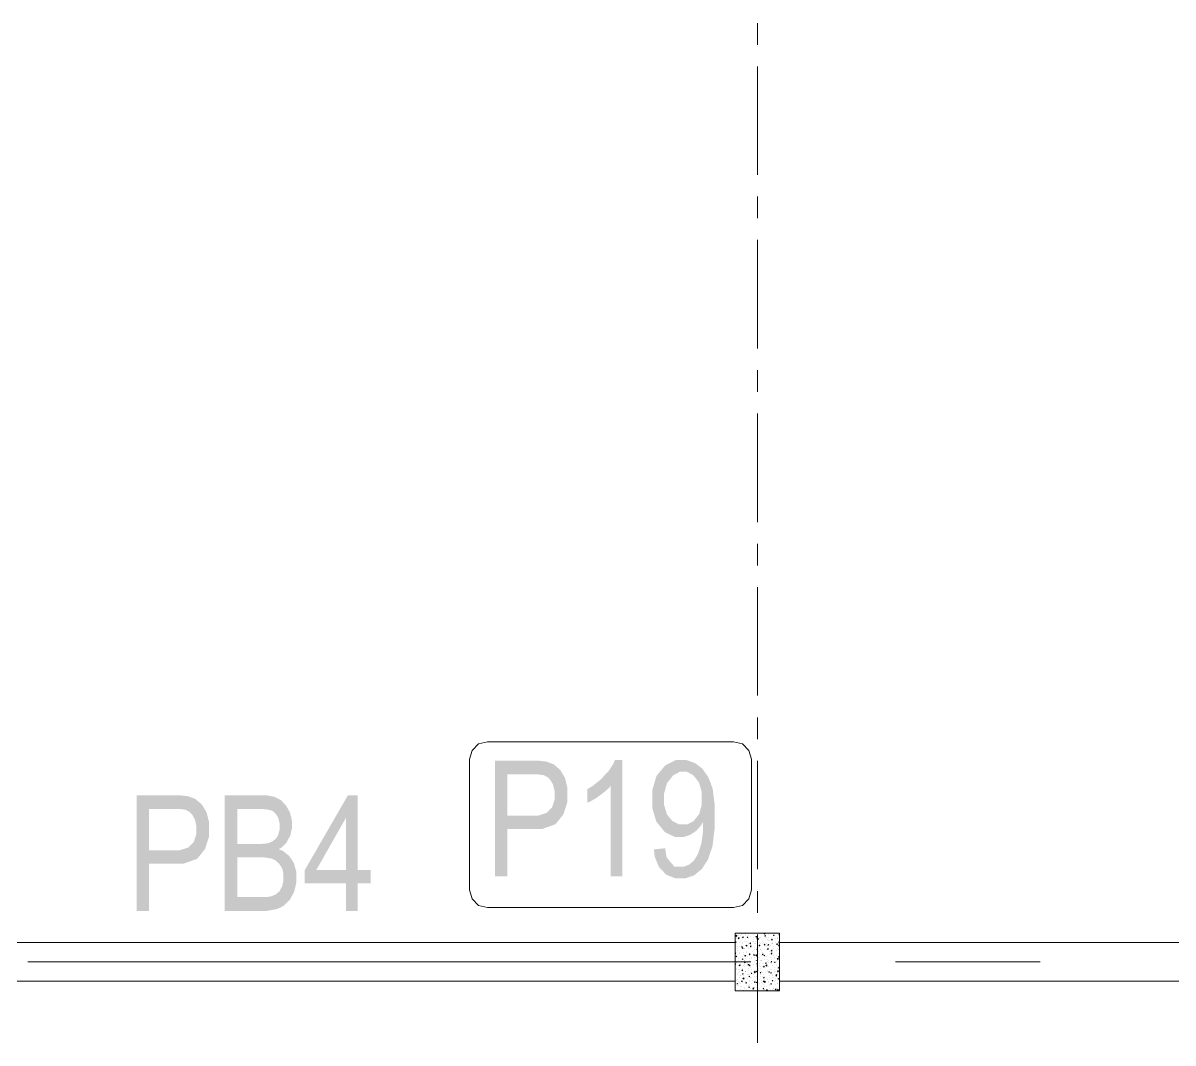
# Model space of a CAD drawing. Header units: millimetres. Extents: x 51.5 to 74.8, y 0.8 to 17.2.
# Drawn here: x 55.198 to 55.978, y 9.101 to 9.793 of the extents above; entities that cross this region are included whole.
import ezdxf

# ---------------------------------------------------------------- set-up
doc = ezdxf.new("R2010")
doc.units = ezdxf.units.MM
doc.layers.add('PDF_Geomertry', color=7, linetype='Continuous')
doc.layers.add('PDF_Solid Fills', color=7, linetype='Continuous')

msp = doc.modelspace()

# ---------------------------------------------------------------- hatches: boundary and pattern name
at = {"layer": 'PDF_Solid Fills', "transparency": 33554559}
h = msp.add_hatch(color=256, dxfattribs=at)
h.paths.add_polyline_path([(55.51843, 9.21411), (55.51843, 9.29259), (55.54274, 9.29259), (55.5469, 9.29259), (55.55329, 9.29189), (55.55538, 9.29106), (55.55815, 9.29009), (55.5626, 9.28634), (55.56426, 9.28356), (55.56593, 9.28078), (55.5676, 9.27397), (55.5676, 9.26995), (55.5676, 9.26467), (55.56482, 9.25606), (55.56218, 9.25272), (55.5594, 9.24939), (55.5501, 9.24606), (55.54343, 9.24606), (55.5269, 9.24606), (55.5269, 9.21411)])
h.paths.add_polyline_path([(55.5269, 9.25522), (55.54357, 9.25522), (55.5476, 9.25522), (55.55329, 9.25703), (55.5551, 9.25884), (55.55704, 9.26064), (55.55885, 9.26592), (55.55885, 9.26953), (55.55885, 9.27189), (55.55788, 9.27592), (55.55704, 9.27759), (55.55607, 9.27925), (55.55399, 9.28147), (55.5526, 9.28203), (55.55135, 9.28272), (55.54676, 9.28328), (55.54343, 9.28328), (55.5269, 9.28328)])
msp.add_hatch(color=256, dxfattribs=at).paths.add_polyline_path([(55.60482, 9.21411), (55.5969, 9.21411), (55.5969, 9.2755), (55.59551, 9.27384), (55.5919, 9.27064), (55.58954, 9.26897), (55.58732, 9.26731), (55.58301, 9.26481), (55.58107, 9.26397), (55.58107, 9.27328), (55.5844, 9.27509), (55.5901, 9.27967), (55.5926, 9.28245), (55.59524, 9.28509), (55.59871, 9.29036), (55.59968, 9.29286), (55.60482, 9.29286)])
h = msp.add_hatch(color=256, dxfattribs=at)
h.paths.add_polyline_path([(55.62621, 9.23231), (55.63385, 9.23314), (55.63482, 9.22689), (55.6401, 9.22064), (55.64454, 9.22064), (55.64649, 9.22064), (55.6501, 9.22203), (55.65176, 9.22342), (55.65343, 9.22481), (55.65621, 9.22953), (55.65732, 9.233), (55.65843, 9.23647), (55.65954, 9.24453), (55.65954, 9.24911), (55.65954, 9.25106), (55.65829, 9.2487), (55.65496, 9.24495), (55.65288, 9.24356), (55.65079, 9.24217), (55.64649, 9.24078), (55.6444, 9.24078), (55.64038, 9.24078), (55.63357, 9.24411), (55.63079, 9.24759), (55.62788, 9.25106), (55.6251, 9.2605), (55.6251, 9.26647), (55.6251, 9.27259), (55.62801, 9.28231), (55.63093, 9.28578), (55.63399, 9.28939), (55.64107, 9.29286), (55.64538, 9.29286), (55.64843, 9.29286), (55.65399, 9.29092), (55.65663, 9.28897), (55.65913, 9.28703), (55.66315, 9.2812), (55.66468, 9.27731), (55.66607, 9.27342), (55.66746, 9.26231), (55.66746, 9.25509), (55.66746, 9.24703), (55.66593, 9.23439), (55.6644, 9.22995), (55.66288, 9.2255), (55.65871, 9.21897), (55.65607, 9.21689), (55.65357, 9.21481), (55.6476, 9.21272), (55.6444, 9.21272), (55.64079, 9.21272), (55.63454, 9.21522), (55.63218, 9.21772), (55.62968, 9.22022), (55.62676, 9.22745)])
h.paths.add_polyline_path([(55.65871, 9.26689), (55.65871, 9.27106), (55.65676, 9.27772), (55.65496, 9.28008), (55.65301, 9.28258), (55.64871, 9.28495), (55.64621, 9.28495), (55.64371, 9.28495), (55.63913, 9.28245), (55.63718, 9.27981), (55.6351, 9.27731), (55.63315, 9.27036), (55.63315, 9.26606), (55.63315, 9.26231), (55.6351, 9.25606), (55.6369, 9.25384), (55.63885, 9.25147), (55.64343, 9.24925), (55.64607, 9.24925), (55.64871, 9.24925), (55.65315, 9.25147), (55.65496, 9.25384), (55.6569, 9.2562), (55.65871, 9.26272)])
h = msp.add_hatch(color=256, dxfattribs=at)
h.paths.add_polyline_path([(55.27538, 9.19064), (55.27538, 9.26911), (55.29968, 9.26911), (55.30399, 9.26911), (55.31024, 9.26842), (55.31232, 9.26759), (55.3151, 9.26661), (55.31954, 9.26286), (55.32121, 9.26009), (55.32288, 9.25731), (55.32454, 9.2505), (55.32454, 9.24647), (55.32454, 9.2412), (55.32176, 9.23259), (55.31913, 9.22925), (55.31635, 9.22592), (55.30704, 9.22259), (55.30038, 9.22259), (55.28385, 9.22259), (55.28385, 9.19064)])
h.paths.add_polyline_path([(55.28385, 9.23175), (55.30065, 9.23175), (55.30454, 9.23175), (55.31038, 9.23356), (55.31218, 9.23536), (55.31399, 9.23717), (55.31579, 9.24245), (55.31579, 9.24606), (55.31579, 9.24842), (55.31496, 9.25245), (55.31399, 9.25411), (55.31315, 9.25578), (55.31093, 9.258), (55.30968, 9.25856), (55.30843, 9.25925), (55.30385, 9.25981), (55.30051, 9.25981), (55.28385, 9.25981)])
h = msp.add_hatch(color=256, dxfattribs=at)
h.paths.add_polyline_path([(55.3351, 9.19064), (55.3351, 9.26911), (55.35926, 9.26911), (55.36301, 9.26911), (55.36885, 9.268), (55.37093, 9.26689), (55.37315, 9.26578), (55.37663, 9.26217), (55.37801, 9.25981), (55.3794, 9.25731), (55.38065, 9.25203), (55.38065, 9.24911), (55.38065, 9.24634), (55.37954, 9.24147), (55.37829, 9.23939), (55.37718, 9.23717), (55.37385, 9.2337), (55.37176, 9.23245), (55.37454, 9.23133), (55.37885, 9.22786), (55.38051, 9.2255), (55.38204, 9.223), (55.38371, 9.21703), (55.38371, 9.21342), (55.38371, 9.20981), (55.38218, 9.20356), (55.38079, 9.20092), (55.37926, 9.19814), (55.37538, 9.19425), (55.37301, 9.193), (55.37051, 9.19189), (55.36385, 9.19064), (55.35968, 9.19064)])
h.paths.add_polyline_path([(55.34357, 9.19995), (55.35968, 9.19995), (55.36232, 9.19995), (55.36621, 9.20036), (55.36746, 9.20092), (55.3694, 9.20161), (55.37218, 9.20384), (55.37301, 9.2055), (55.37399, 9.20703), (55.37496, 9.21106), (55.37496, 9.21342), (55.37496, 9.21564), (55.37413, 9.21939), (55.37315, 9.22092), (55.37218, 9.22245), (55.36982, 9.22467), (55.36829, 9.2255), (55.36676, 9.2262), (55.3619, 9.22689), (55.35857, 9.22689), (55.34357, 9.22689)])
h.paths.add_polyline_path([(55.34357, 9.23606), (55.3576, 9.23606), (55.36038, 9.23606), (55.36426, 9.23647), (55.36538, 9.23689), (55.36704, 9.23745), (55.36954, 9.23939), (55.37051, 9.24064), (55.37135, 9.24203), (55.37232, 9.24564), (55.37232, 9.24786), (55.37232, 9.24995), (55.37149, 9.25356), (55.37065, 9.25495), (55.36982, 9.25634), (55.36774, 9.25828), (55.36635, 9.25884), (55.36496, 9.25925), (55.3601, 9.25981), (55.35663, 9.25981), (55.34357, 9.25981)])
h = msp.add_hatch(color=256, dxfattribs=at)
h.paths.add_polyline_path([(55.41732, 9.19064), (55.41732, 9.20939), (55.3894, 9.20939), (55.3894, 9.21828), (55.41871, 9.26911), (55.42524, 9.26911), (55.42524, 9.21828), (55.43399, 9.21828), (55.43399, 9.20939), (55.42524, 9.20939), (55.42524, 9.19064)])
h.paths.add_polyline_path([(55.41732, 9.21828), (55.41732, 9.2537), (55.39718, 9.21828)])

# ---------------------------------------------------------------- linework, layer by layer
at = {"layer": 'PDF_Geomertry', "lineweight": 0}
for points in [[(55.69649, 9.79272), (55.69649, 9.778)], [(55.69649, 9.76328), (55.69649, 9.68981)], [(55.69649, 9.67508), (55.69649, 9.66036)], [(55.69649, 9.64564), (55.69649, 9.57203)], [(55.69649, 9.55731), (55.69649, 9.54259)], [(55.69649, 9.52786), (55.69649, 9.45425)], [(55.69649, 9.43953), (55.69649, 9.42481)], [(55.69649, 9.41009), (55.69649, 9.33661)], [(55.69649, 9.32189), (55.69649, 9.30717)], [(55.69649, 9.29245), (55.69649, 9.21884)], [(55.69649, 9.20411), (55.69649, 9.18939)], [(55.68135, 9.1755), (55.68135, 9.1755)], [(55.68135, 9.17328), (55.68135, 9.17328)], [(55.6819, 9.17286), (55.6819, 9.17286)], [(55.68301, 9.17342), (55.68301, 9.17342)], [(55.68357, 9.17564), (55.68357, 9.17564)], [(55.68371, 9.17425), (55.68371, 9.17425)], [(55.6851, 9.1737), (55.6851, 9.1737)], [(55.68551, 9.17467), (55.68551, 9.17467)], [(55.68801, 9.17384), (55.68801, 9.17384)], [(55.68815, 9.17508), (55.68815, 9.17508)], [(55.6901, 9.1755), (55.6901, 9.1755)], [(55.69065, 9.1737), (55.69065, 9.1737)], [(55.69176, 9.17328), (55.69176, 9.17328)], [(55.69371, 9.17453), (55.69371, 9.17453)], [(55.69621, 9.17481), (55.69621, 9.17481)], [(55.69635, 9.17425), (55.69635, 9.17425)], [(55.69649, 9.17467), (55.69649, 9.10106)], [(55.69663, 9.17564), (55.69663, 9.17564)], [(55.69676, 9.17328), (55.69676, 9.17328)], [(55.69857, 9.17286), (55.69857, 9.17286)], [(55.69885, 9.17564), (55.69885, 9.17564)], [(55.7001, 9.17522), (55.7001, 9.17522)], [(55.70093, 9.17508), (55.70093, 9.17508)], [(55.70107, 9.173), (55.70107, 9.173)], [(55.70218, 9.1755), (55.70218, 9.1755)], [(55.7026, 9.17286), (55.7026, 9.17286)], [(55.70385, 9.17286), (55.70385, 9.17286)], [(55.70413, 9.17467), (55.70413, 9.17467)], [(55.70468, 9.17564), (55.70468, 9.1755), (55.70454, 9.17564)], [(55.71149, 9.1737), (55.71149, 9.1737)], [(55.68135, 9.16911), (54.97899, 9.16911)], [(55.68135, 9.1705), (55.68135, 9.1705)], [(55.68135, 9.16689), (55.68135, 9.16689)], [(55.68135, 9.16661), (55.68135, 9.16661)], [(55.68149, 9.16647), (55.68149, 9.16647)], [(55.68163, 9.17106), (55.68163, 9.17106)], [(55.68232, 9.16897), (55.68232, 9.16897)], [(55.68246, 9.17161), (55.68246, 9.17161)], [(55.68301, 9.16675), (55.68301, 9.16675)], [(55.68413, 9.16939), (55.68413, 9.16939)], [(55.68413, 9.16634), (55.68413, 9.16634)], [(55.68482, 9.17022), (55.68482, 9.17022)], [(55.68579, 9.16717), (55.68579, 9.16717)], [(55.68593, 9.17272), (55.68593, 9.17272)], [(55.68635, 9.16883), (55.68635, 9.16883)], [(55.68649, 9.16925), (55.68649, 9.16925)], [(55.68704, 9.17245), (55.68704, 9.17245)], [(55.68746, 9.17009), (55.68746, 9.17009)], [(55.68857, 9.17106), (55.68857, 9.17106)], [(55.68871, 9.17022), (55.68871, 9.17022)], [(55.68885, 9.16717), (55.68885, 9.16717)], [(55.6894, 9.16745), (55.6894, 9.16745)], [(55.68996, 9.17259), (55.68996, 9.17259)], [(55.6901, 9.17189), (55.6901, 9.17189)], [(55.69024, 9.16592), (55.69024, 9.16592)], [(55.69038, 9.1687), (55.69038, 9.1687)], [(55.69038, 9.168), (55.69038, 9.168)], [(55.69149, 9.16759), (55.69149, 9.16759)], [(55.69204, 9.16578), (55.69204, 9.16578)], [(55.69301, 9.17009), (55.69301, 9.17009)], [(55.69343, 9.17106), (55.69343, 9.17106)], [(55.69357, 9.16967), (55.69357, 9.16967)], [(55.69399, 9.17259), (55.69399, 9.17259)], [(55.69426, 9.16856), (55.69426, 9.16856)], [(55.69454, 9.16564), (55.69454, 9.16564)], [(55.69496, 9.16883), (55.69496, 9.16883)], [(55.6951, 9.17022), (55.6951, 9.17022)], [(55.69649, 9.17259), (55.69649, 9.17259)], [(55.69649, 9.17092), (55.69649, 9.17092)], [(55.69649, 9.16592), (55.69649, 9.16592)], [(55.69663, 9.16661), (55.69663, 9.16661)], [(55.6969, 9.16703), (55.6969, 9.16703)], [(55.69732, 9.1655), (55.69732, 9.1655)], [(55.69788, 9.16939), (55.69788, 9.16939)], [(55.69801, 9.17245), (55.69801, 9.17245)], [(55.69801, 9.17203), (55.69801, 9.17203)], [(55.69829, 9.16856), (55.69829, 9.16856)], [(55.69968, 9.16981), (55.69968, 9.16981)], [(55.69996, 9.16856), (55.69996, 9.16856)], [(55.70051, 9.16925), (55.70051, 9.16925)], [(55.70135, 9.16759), (55.70135, 9.16759)], [(55.7019, 9.17231), (55.7019, 9.17231)], [(55.70232, 9.16842), (55.70232, 9.16842)], [(55.70288, 9.16661), (55.70288, 9.16661)], [(55.70301, 9.16536), (55.70301, 9.16536)], [(55.70343, 9.16509), (55.70343, 9.16509)], [(55.70357, 9.1712), (55.70357, 9.1712)], [(55.70426, 9.17064), (55.70426, 9.17064)], [(55.70454, 9.17064), (55.70454, 9.17064)], [(55.70482, 9.16675), (55.70482, 9.16675)], [(55.70496, 9.16689), (55.70496, 9.16689)], [(55.70593, 9.17217), (55.70593, 9.17217)], [(55.70593, 9.16842), (55.70593, 9.16842)], [(55.70635, 9.16828), (55.70635, 9.16828)], [(55.70649, 9.16925), (55.70649, 9.16925)], [(55.70663, 9.16883), (55.70663, 9.16883)], [(55.7076, 9.1662), (55.7076, 9.1662)], [(55.70857, 9.16953), (55.70857, 9.16953)], [(55.70885, 9.17161), (55.70885, 9.17161)], [(55.70982, 9.17245), (55.70982, 9.17245)], [(55.70996, 9.17203), (55.70996, 9.17203)], [(55.70996, 9.17189), (55.70996, 9.17189)], [(55.70996, 9.16522), (55.70996, 9.16522)], [(55.71038, 9.16814), (55.71038, 9.16814)], [(55.71051, 9.16939), (55.71051, 9.16939)], [(55.71149, 9.16925), (55.71149, 9.16883), (55.71093, 9.16939), (55.71149, 9.16981)], [(55.71093, 9.16856), (55.71093, 9.16856)], [(55.71149, 9.17203), (55.71149, 9.17203)], [(55.71149, 9.16939), (55.71149, 9.16939)], [(55.71149, 9.16911), (56.42829, 9.16911)], [(55.71149, 9.16842), (55.71149, 9.16842)], [(55.71149, 9.16509), (55.71149, 9.16509)], [(55.68135, 9.16425), (55.68135, 9.16425)], [(55.68135, 9.163), (55.68135, 9.163), (55.68135, 9.16272)], [(55.68135, 9.16217), (55.68163, 9.16231), (55.68163, 9.16161), (55.68135, 9.16189)], [(55.68135, 9.16203), (55.68135, 9.16203)], [(55.68149, 9.15856), (55.68149, 9.15856)], [(55.68163, 9.15953), (55.68163, 9.15953)], [(55.68218, 9.16217), (55.68218, 9.16217)], [(55.6826, 9.16495), (55.6826, 9.16495)], [(55.68288, 9.16397), (55.68288, 9.16397)], [(55.68301, 9.16106), (55.68301, 9.16106)], [(55.68371, 9.15856), (55.68371, 9.15856)], [(55.68426, 9.16231), (55.68426, 9.16231)], [(55.68454, 9.16175), (55.68454, 9.16175)], [(55.68565, 9.158), (55.68565, 9.158)], [(55.68579, 9.16481), (55.68579, 9.16481)], [(55.68621, 9.15953), (55.68621, 9.15953)], [(55.68663, 9.16495), (55.68663, 9.16495)], [(55.68704, 9.16231), (55.68704, 9.16231)], [(55.68704, 9.16092), (55.68704, 9.16092)], [(55.68746, 9.16495), (55.68746, 9.16495)], [(55.68774, 9.15731), (55.68774, 9.15731)], [(55.68788, 9.16495), (55.68788, 9.16495)], [(55.68801, 9.15828), (55.68801, 9.15828)], [(55.68913, 9.16272), (55.68913, 9.16272)], [(55.68926, 9.16328), (55.68926, 9.16328)], [(55.68926, 9.16064), (55.68926, 9.16064)], [(55.68954, 9.15939), (55.68954, 9.15939)], [(55.69065, 9.16481), (55.69065, 9.16481)], [(55.69079, 9.1605), (55.69079, 9.1605)], [(55.69079, 9.15814), (55.69079, 9.15814)], [(55.69107, 9.16092), (55.69107, 9.16092)], [(55.69135, 9.16203), (55.69135, 9.16203)], [(55.69218, 9.1587), (55.69218, 9.1587)], [(55.69246, 9.15828), (55.69246, 9.15828)], [(55.69288, 9.16328), (55.69288, 9.16328)], [(55.69371, 9.16356), (55.69371, 9.16356)], [(55.69399, 9.16189), (55.69399, 9.16189)], [(55.69426, 9.15897), (55.69426, 9.15897)], [(55.69468, 9.16467), (55.69468, 9.16467)], [(55.69496, 9.16078), (55.69496, 9.16078)], [(55.69538, 9.16134), (55.69538, 9.16134)], [(55.69565, 9.16134), (55.69565, 9.16134)], [(55.6969, 9.15772), (55.6969, 9.15772)], [(55.69704, 9.15911), (55.69704, 9.15911)], [(55.69718, 9.163), (55.69718, 9.163)], [(55.6976, 9.15911), (55.6976, 9.15911)], [(55.69774, 9.16161), (55.69774, 9.16161)], [(55.69829, 9.16439), (55.69829, 9.16439)], [(55.69871, 9.16453), (55.69871, 9.16453)], [(55.69899, 9.16064), (55.69899, 9.16064)], [(55.69913, 9.15731), (55.69913, 9.15731)], [(55.69926, 9.16397), (55.69926, 9.16397)], [(55.69996, 9.16217), (55.69996, 9.16217)], [(55.7001, 9.16147), (55.7001, 9.16147)], [(55.70121, 9.15745), (55.70121, 9.15745)], [(55.70135, 9.16425), (55.70135, 9.16425)], [(55.70163, 9.15995), (55.70163, 9.15995)], [(55.7026, 9.16453), (55.7026, 9.16453)], [(55.70274, 9.15995), (55.70274, 9.15995)], [(55.70301, 9.1605), (55.70301, 9.1605)], [(55.70329, 9.15772), (55.70329, 9.15772)], [(55.70385, 9.15731), (55.70385, 9.15731)], [(55.7044, 9.1612), (55.7044, 9.1612)], [(55.70454, 9.16314), (55.70454, 9.16314)], [(55.70524, 9.16286), (55.70524, 9.16286)], [(55.70551, 9.15897), (55.70551, 9.15897)], [(55.70565, 9.158), (55.70565, 9.158)], [(55.70621, 9.16092), (55.70621, 9.16092)], [(55.70635, 9.16259), (55.70635, 9.16259)], [(55.70663, 9.16439), (55.70663, 9.16439)], [(55.70704, 9.16092), (55.70704, 9.16092)], [(55.70704, 9.16036), (55.70704, 9.16036)], [(55.7076, 9.16481), (55.7076, 9.16481)], [(55.70774, 9.15814), (55.70774, 9.15814)], [(55.70788, 9.1587), (55.70788, 9.1587)], [(55.70913, 9.16064), (55.70913, 9.16064)], [(55.70926, 9.16397), (55.70926, 9.16397)], [(55.71038, 9.16467), (55.71038, 9.16467)], [(55.71065, 9.16425), (55.71065, 9.16425)], [(55.71079, 9.16175), (55.71079, 9.16175)], [(55.71107, 9.16036), (55.71107, 9.16036)], [(55.71121, 9.16078), (55.71121, 9.16078)], [(55.71149, 9.16078), (55.71149, 9.16078)], [(55.69204, 9.15606), (55.20149, 9.15606)], [(55.68135, 9.15481), (55.68135, 9.15481), (55.68149, 9.15481), (55.68149, 9.15425), (55.68135, 9.15425)], [(55.68135, 9.15314), (55.68135, 9.15314)], [(55.68135, 9.15092), (55.68135, 9.15092)], [(55.68135, 9.15078), (55.68135, 9.15078)], [(55.6819, 9.15564), (55.6819, 9.15564)], [(55.6819, 9.1512), (55.6819, 9.1512)], [(55.68218, 9.15536), (55.68218, 9.15536)], [(55.68232, 9.15175), (55.68232, 9.15175)], [(55.68315, 9.15634), (55.68315, 9.15634)], [(55.68329, 9.15717), (55.68329, 9.15717)], [(55.68343, 9.15106), (55.68343, 9.15106)], [(55.68371, 9.15328), (55.68371, 9.15328)], [(55.68426, 9.15078), (55.68426, 9.15078)], [(55.68482, 9.15467), (55.68482, 9.15467)], [(55.68482, 9.15411), (55.68482, 9.15411)], [(55.68496, 9.15342), (55.68496, 9.15342)], [(55.68649, 9.15189), (55.68649, 9.15189)], [(55.68704, 9.1537), (55.68704, 9.1537)], [(55.68732, 9.15703), (55.68732, 9.15703)], [(55.68746, 9.15453), (55.68746, 9.15453)], [(55.68774, 9.15314), (55.68774, 9.15314)], [(55.68815, 9.14967), (55.68815, 9.14967)], [(55.68857, 9.15606), (55.68857, 9.15606)], [(55.6894, 9.15508), (55.6894, 9.15508)], [(55.68996, 9.15536), (55.68996, 9.15536)], [(55.69024, 9.15147), (55.69024, 9.15147)], [(55.69038, 9.15036), (55.69038, 9.15036)], [(55.69065, 9.15634), (55.69065, 9.15634)], [(55.69107, 9.15286), (55.69107, 9.15286)], [(55.69135, 9.15689), (55.69135, 9.15689)], [(55.69176, 9.153), (55.69176, 9.153)], [(55.69204, 9.15203), (55.69204, 9.15203)], [(55.69274, 9.15064), (55.69274, 9.15064)], [(55.69357, 9.15411), (55.69357, 9.15411)], [(55.69413, 9.15606), (55.69413, 9.15606)], [(55.69468, 9.15009), (55.69468, 9.15009)], [(55.69496, 9.15009), (55.69496, 9.15009)], [(55.69538, 9.15689), (55.69538, 9.15689)], [(55.69565, 9.15467), (55.69565, 9.15467)], [(55.69565, 9.15286), (55.69565, 9.15286)], [(55.69579, 9.15384), (55.69579, 9.15384)], [(55.6969, 9.15036), (55.6969, 9.15036)], [(55.69732, 9.15161), (55.69732, 9.15161)], [(55.69732, 9.14995), (55.69732, 9.14995)], [(55.69788, 9.15522), (55.69788, 9.15522)], [(55.69788, 9.15384), (55.69788, 9.15384)], [(55.69829, 9.15134), (55.69829, 9.15134)], [(55.69843, 9.15272), (55.69843, 9.15272)], [(55.69871, 9.15689), (55.69871, 9.15689)], [(55.6994, 9.15675), (55.6994, 9.15675)], [(55.69968, 9.15286), (55.69968, 9.15286)], [(55.70038, 9.15467), (55.70038, 9.15467)], [(55.70051, 9.15356), (55.70051, 9.15356)], [(55.70051, 9.153), (55.70051, 9.153)], [(55.70204, 9.15536), (55.70204, 9.15536)], [(55.70204, 9.15245), (55.70204, 9.15245)], [(55.70329, 9.15661), (55.70329, 9.15661)], [(55.70343, 9.14953), (55.70343, 9.14953)], [(55.70357, 9.15022), (55.70357, 9.15022)], [(55.70371, 9.15272), (55.70371, 9.15272)], [(55.70413, 9.15564), (55.70413, 9.15564)], [(55.70496, 9.1555), (55.70496, 9.1555)], [(55.70551, 9.1512), (55.70551, 9.1512)], [(55.70593, 9.15495), (55.70593, 9.15495)], [(55.70621, 9.15106), (55.70621, 9.15106)], [(55.70732, 9.15647), (55.70732, 9.15647)], [(55.70774, 9.15259), (55.70774, 9.15259)], [(55.70829, 9.15106), (55.70829, 9.15106)], [(55.70913, 9.15384), (55.70913, 9.15384)], [(55.70954, 9.15647), (55.70954, 9.15647)], [(55.70996, 9.15689), (55.70996, 9.15689)], [(55.71038, 9.14953), (55.71038, 9.14953)], [(55.71093, 9.15286), (55.71093, 9.15286)], [(55.71121, 9.15425), (55.71121, 9.15425)], [(55.71135, 9.15647), (55.71135, 9.15647)], [(55.71149, 9.15647), (55.71149, 9.15647)], [(55.71149, 9.15536), (55.71149, 9.15536)], [(55.71149, 9.15286), (55.71149, 9.15286)], [(55.88829, 9.15606), (55.7901, 9.15606)], [(55.68135, 9.143), (54.97899, 9.143)], [(55.68135, 9.14897), (55.68135, 9.14897)], [(55.68135, 9.14411), (55.68135, 9.14411)], [(55.68135, 9.14189), (55.68135, 9.14189)], [(55.68218, 9.14356), (55.68218, 9.14356)], [(55.6826, 9.14772), (55.6826, 9.14772)], [(55.68301, 9.14383), (55.68301, 9.14383)], [(55.68357, 9.14897), (55.68357, 9.14897)], [(55.68385, 9.143), (55.68385, 9.143)], [(55.68399, 9.14925), (55.68399, 9.14925)], [(55.68413, 9.14217), (55.68413, 9.14217)], [(55.6844, 9.14536), (55.6844, 9.14536)], [(55.68482, 9.14675), (55.68482, 9.14675)], [(55.68524, 9.14675), (55.68524, 9.14675)], [(55.68621, 9.14245), (55.68621, 9.14245)], [(55.6869, 9.14453), (55.6869, 9.14453)], [(55.68704, 9.14675), (55.68704, 9.14675)], [(55.68774, 9.14481), (55.68774, 9.14481)], [(55.68801, 9.14925), (55.68801, 9.14925)], [(55.68815, 9.14272), (55.68815, 9.14272)], [(55.68843, 9.14939), (55.68843, 9.14939)], [(55.68843, 9.14522), (55.68843, 9.14522)], [(55.68857, 9.14231), (55.68857, 9.14231)], [(55.68982, 9.14759), (55.68982, 9.14759)], [(55.68982, 9.14509), (55.68982, 9.14509)], [(55.69065, 9.14759), (55.69065, 9.14759)], [(55.69079, 9.14259), (55.69079, 9.14259)], [(55.69093, 9.1437), (55.69093, 9.1437)], [(55.69135, 9.14745), (55.69135, 9.14745)], [(55.69135, 9.14647), (55.69135, 9.14647)], [(55.69149, 9.14536), (55.69149, 9.14536)], [(55.69204, 9.14911), (55.69204, 9.14911)], [(55.69246, 9.14522), (55.69246, 9.14522)], [(55.69315, 9.14314), (55.69315, 9.14314)], [(55.69343, 9.14772), (55.69343, 9.14772)], [(55.69413, 9.1462), (55.69413, 9.1462)], [(55.6944, 9.14842), (55.6944, 9.14842)], [(55.69482, 9.14342), (55.69482, 9.14342)], [(55.69607, 9.14897), (55.69607, 9.14897)], [(55.69607, 9.1462), (55.69607, 9.1462)], [(55.69635, 9.14509), (55.69635, 9.14509)], [(55.6969, 9.14217), (55.6969, 9.14217)], [(55.69774, 9.14397), (55.69774, 9.14397)], [(55.69829, 9.14606), (55.69829, 9.14606)], [(55.69857, 9.14731), (55.69857, 9.14731)], [(55.69899, 9.14939), (55.69899, 9.14939)], [(55.69899, 9.14342), (55.69899, 9.14342)], [(55.6994, 9.14175), (55.6994, 9.14175)], [(55.69968, 9.14161), (55.69968, 9.14161)], [(55.7001, 9.14884), (55.7001, 9.14884)], [(55.7001, 9.14592), (55.7001, 9.14592)], [(55.70038, 9.14495), (55.70038, 9.14495)], [(55.70065, 9.14717), (55.70065, 9.14717)], [(55.70121, 9.14411), (55.70121, 9.14411)], [(55.70121, 9.14189), (55.70121, 9.14189)], [(55.7019, 9.14856), (55.7019, 9.14856)], [(55.70232, 9.14495), (55.70232, 9.14495)], [(55.70329, 9.14425), (55.70329, 9.14425)], [(55.70385, 9.14175), (55.70385, 9.14175)], [(55.70399, 9.14884), (55.70399, 9.14884)], [(55.70399, 9.14272), (55.70399, 9.14272)], [(55.7044, 9.1455), (55.7044, 9.1455)], [(55.7044, 9.14481), (55.7044, 9.14481)], [(55.70482, 9.14675), (55.70482, 9.14675)], [(55.70524, 9.148), (55.70524, 9.148)], [(55.70663, 9.14717), (55.70663, 9.14717)], [(55.7069, 9.14689), (55.7069, 9.14689)], [(55.7069, 9.14578), (55.7069, 9.14578)], [(55.7069, 9.14328), (55.7069, 9.14328)], [(55.70718, 9.14536), (55.70718, 9.14536)], [(55.70774, 9.14925), (55.70774, 9.14925)], [(55.70801, 9.1487), (55.70801, 9.1487)], [(55.70829, 9.14259), (55.70829, 9.14259)], [(55.70843, 9.14939), (55.70843, 9.14939)], [(55.70843, 9.14481), (55.70843, 9.14481)], [(55.70857, 9.14356), (55.70857, 9.14356)], [(55.70996, 9.14884), (55.70996, 9.14884)], [(55.71038, 9.14911), (55.71038, 9.14911)], [(55.71149, 9.143), (56.42829, 9.143)], [(55.68135, 9.13925), (55.68135, 9.13925)], [(55.6826, 9.13981), (55.6826, 9.13981)], [(55.68329, 9.13995), (55.68329, 9.13995)], [(55.68385, 9.14134), (55.68385, 9.14134)], [(55.68468, 9.14147), (55.68468, 9.14147)], [(55.68482, 9.13911), (55.68482, 9.13911)], [(55.6851, 9.13759), (55.6851, 9.13759)], [(55.68551, 9.13911), (55.68551, 9.13911)], [(55.68718, 9.13689), (55.68718, 9.13689)], [(55.6876, 9.13884), (55.6876, 9.13884)], [(55.6876, 9.13814), (55.6876, 9.13814)], [(55.68815, 9.13647), (55.68815, 9.13647)], [(55.68871, 9.14134), (55.68871, 9.14134)], [(55.68913, 9.13745), (55.68913, 9.13745)], [(55.68926, 9.13647), (55.68926, 9.13647)], [(55.6901, 9.14009), (55.6901, 9.14009)], [(55.69121, 9.14078), (55.69121, 9.14078)], [(55.69135, 9.13967), (55.69135, 9.13967)], [(55.69149, 9.13647), (55.69149, 9.13647)], [(55.69176, 9.13786), (55.69176, 9.13786)], [(55.69274, 9.1412), (55.69274, 9.1412)], [(55.69315, 9.13731), (55.69315, 9.13731)], [(55.69371, 9.13856), (55.69371, 9.13856)], [(55.69413, 9.13884), (55.69413, 9.13884)], [(55.69482, 9.14092), (55.69482, 9.14092)], [(55.69607, 9.13897), (55.69607, 9.13897)], [(55.69635, 9.1387), (55.69635, 9.1387)], [(55.69635, 9.13647), (55.69635, 9.13647)], [(55.69663, 9.13647), (55.69663, 9.13647), (55.69718, 9.13647), (55.69718, 9.13647)], [(55.69676, 9.1412), (55.69676, 9.1412)], [(55.69704, 9.13717), (55.69704, 9.13717)], [(55.6976, 9.14147), (55.6976, 9.14147)], [(55.69788, 9.13814), (55.69788, 9.13814)], [(55.69926, 9.13953), (55.69926, 9.13953)], [(55.70065, 9.138), (55.70065, 9.138)], [(55.70079, 9.14106), (55.70079, 9.14106)], [(55.70107, 9.13953), (55.70107, 9.13953)], [(55.70107, 9.13731), (55.70107, 9.13731)], [(55.70107, 9.13717), (55.70107, 9.13717)], [(55.70274, 9.13731), (55.70274, 9.13731)], [(55.70454, 9.13647), (55.70454, 9.13647)], [(55.70468, 9.14092), (55.70468, 9.14092)], [(55.70468, 9.13995), (55.70468, 9.13995)], [(55.70468, 9.13647), (55.70468, 9.13647)], [(55.7051, 9.13703), (55.7051, 9.13703)], [(55.70565, 9.1405), (55.70565, 9.1405)], [(55.70676, 9.13759), (55.70676, 9.13759)], [(55.7069, 9.13647), (55.7069, 9.13647)], [(55.70732, 9.13925), (55.70732, 9.13925)], [(55.70732, 9.13828), (55.70732, 9.13828)], [(55.7076, 9.138), (55.7076, 9.138)], [(55.70871, 9.14078), (55.70871, 9.14078)], [(55.70913, 9.13689), (55.70913, 9.13689)], [(55.70954, 9.13828), (55.70954, 9.13828)], [(55.70996, 9.14134), (55.70996, 9.14134)], [(55.71024, 9.14134), (55.71024, 9.14134)], [(55.71107, 9.14064), (55.71107, 9.14064)], [(55.71107, 9.13731), (55.71107, 9.13731)], [(55.71149, 9.14078), (55.71149, 9.14078)]]:
    msp.add_lwpolyline(points, dxfattribs=at)
for points in [[(55.51329, 9.30536), (55.68024, 9.30536), (55.68635, 9.30384), (55.69065, 9.29939), (55.69232, 9.29342), (55.69232, 9.20481), (55.69065, 9.19884), (55.68635, 9.19439), (55.68024, 9.19286), (55.51329, 9.19286), (55.50718, 9.19439), (55.50288, 9.19884), (55.50121, 9.20481), (55.50121, 9.29342), (55.50288, 9.29939), (55.50718, 9.30384), (55.51329, 9.30536)], [(55.71149, 9.13647), (55.68135, 9.13647), (55.68135, 9.17564), (55.71149, 9.17564), (55.71149, 9.13647)], [(55.68176, 9.17384), (55.68246, 9.17425), (55.68232, 9.17328)], [(55.68343, 9.17564), (55.68343, 9.17564), (55.68343, 9.17564)], [(55.68468, 9.17564), (55.68468, 9.17564), (55.68468, 9.17564)], [(55.68565, 9.17564), (55.68565, 9.17564), (55.68565, 9.17564), (55.68565, 9.17564)], [(55.68676, 9.17245), (55.68635, 9.17286), (55.68676, 9.17314)], [(55.68788, 9.17564), (55.68788, 9.17564), (55.68788, 9.17564), (55.68788, 9.17564)], [(55.68885, 9.17564), (55.68885, 9.17564), (55.68885, 9.17564), (55.68885, 9.17564)], [(55.68968, 9.17231), (55.6894, 9.17272), (55.68996, 9.17286)], [(55.6901, 9.17564), (55.6901, 9.17564), (55.6901, 9.17564)], [(55.69232, 9.17564), (55.69232, 9.17564), (55.69232, 9.17564)], [(55.69288, 9.17564), (55.69288, 9.17564), (55.69288, 9.17564)], [(55.69454, 9.17564), (55.69454, 9.17564), (55.69454, 9.17564)], [(55.69565, 9.17272), (55.69538, 9.17328), (55.69593, 9.17328)], [(55.69704, 9.17564), (55.69704, 9.17564), (55.69704, 9.17564), (55.69704, 9.17564)], [(55.70107, 9.17564), (55.70107, 9.17564), (55.70107, 9.17564)], [(55.70107, 9.17564), (55.70107, 9.17564), (55.70107, 9.17564), (55.70107, 9.17564)], [(55.70149, 9.17495), (55.70107, 9.17536), (55.70149, 9.17564)], [(55.70163, 9.17328), (55.70135, 9.1737), (55.7019, 9.17384)], [(55.70329, 9.17564), (55.70329, 9.17564), (55.70329, 9.17564), (55.70329, 9.17564)], [(55.70385, 9.17564), (55.70385, 9.17564), (55.70385, 9.17564), (55.70385, 9.17564)], [(55.70524, 9.17564), (55.70524, 9.17564), (55.70524, 9.17564), (55.70524, 9.17564)], [(55.70551, 9.17564), (55.70551, 9.17564), (55.70551, 9.17564), (55.70551, 9.17564)], [(55.70718, 9.17384), (55.70718, 9.17384)], [(55.70746, 9.1737), (55.70732, 9.17425), (55.70788, 9.17425)], [(55.70774, 9.17564), (55.70774, 9.17564), (55.70774, 9.17564)], [(55.70926, 9.17564), (55.70926, 9.17564), (55.70926, 9.17564)], [(55.70982, 9.17564), (55.70982, 9.17564), (55.70982, 9.17564)], [(55.71135, 9.17411), (55.71093, 9.17453), (55.71135, 9.17481)], [(55.71149, 9.17425), (55.71149, 9.17425), (55.71149, 9.17425)], [(55.71149, 9.17328), (55.71149, 9.17328), (55.71149, 9.17328)], [(55.68135, 9.17092), (55.68135, 9.17092), (55.68135, 9.17092)], [(55.68176, 9.16911), (55.68135, 9.16953), (55.68176, 9.16981)], [(55.68371, 9.17175), (55.68343, 9.17231), (55.68399, 9.17231)], [(55.68593, 9.16578), (55.68565, 9.16634), (55.68621, 9.16634)], [(55.68663, 9.16495), (55.68621, 9.16536), (55.68663, 9.16564)], [(55.68857, 9.16717), (55.68913, 9.16745), (55.68913, 9.16661)], [(55.69163, 9.16828), (55.69121, 9.1687), (55.69163, 9.16897)], [(55.69176, 9.16634), (55.69163, 9.16675), (55.69218, 9.16689)], [(55.69649, 9.17161), (55.69607, 9.17203), (55.69649, 9.17231)], [(55.69635, 9.17161), (55.6969, 9.17203), (55.6969, 9.17106)], [(55.69774, 9.16675), (55.6976, 9.16731), (55.69815, 9.16731)], [(55.70135, 9.16745), (55.70093, 9.16786), (55.70135, 9.16814)], [(55.70315, 9.16495), (55.70371, 9.16522), (55.70371, 9.16439)], [(55.70371, 9.16731), (55.70357, 9.16772), (55.70413, 9.16786)], [(55.70635, 9.17078), (55.70593, 9.1712), (55.70635, 9.17147)], [(55.70968, 9.16772), (55.70954, 9.16828), (55.70996, 9.16828)], [(55.71107, 9.16661), (55.71079, 9.16703), (55.71107, 9.16731)], [(55.71149, 9.17231), (55.71149, 9.17231), (55.71149, 9.17231)], [(55.71149, 9.16981), (55.71149, 9.16981), (55.71149, 9.16981), (55.71149, 9.16981)], [(55.71149, 9.16759), (55.71149, 9.16759), (55.71149, 9.16759), (55.71149, 9.16759)], [(55.71149, 9.16536), (55.71149, 9.16536), (55.71149, 9.16536)], [(55.68135, 9.15939), (55.68135, 9.15939), (55.68135, 9.15939)], [(55.68135, 9.158), (55.68135, 9.158), (55.68135, 9.158)], [(55.68204, 9.15939), (55.6819, 9.15981), (55.68246, 9.15995)], [(55.68649, 9.15758), (55.68607, 9.15786), (55.68649, 9.15814)], [(55.68801, 9.15981), (55.68788, 9.16036), (55.68843, 9.16036)], [(55.69135, 9.16078), (55.69093, 9.1612), (55.69135, 9.16147)], [(55.69399, 9.16036), (55.69385, 9.16078), (55.6944, 9.16092)], [(55.69538, 9.1605), (55.69593, 9.16078), (55.69593, 9.15995)], [(55.69621, 9.15675), (55.69579, 9.15703), (55.69621, 9.15731)], [(55.69635, 9.16411), (55.69593, 9.16453), (55.69635, 9.16481)], [(55.69996, 9.16078), (55.69982, 9.16134), (55.70024, 9.16134)], [(55.70121, 9.16009), (55.70079, 9.16036), (55.70121, 9.16064)], [(55.70621, 9.16328), (55.70579, 9.1637), (55.70621, 9.16397)], [(55.70593, 9.16134), (55.70579, 9.16189), (55.70621, 9.16189)], [(55.70982, 9.15828), (55.71051, 9.15856), (55.71038, 9.15772)], [(55.71093, 9.15925), (55.71051, 9.15953), (55.71093, 9.15981)], [(55.71149, 9.16453), (55.71149, 9.16453), (55.71149, 9.16453), (55.71149, 9.16453)], [(55.71149, 9.16425), (55.71149, 9.16425), (55.71149, 9.16425), (55.71149, 9.16425)], [(55.71149, 9.16314), (55.71149, 9.16314), (55.71149, 9.16314)], [(55.71149, 9.16092), (55.71149, 9.16092), (55.71149, 9.16092), (55.71149, 9.16092)], [(55.71149, 9.16064), (55.71149, 9.16064), (55.71149, 9.16064), (55.71149, 9.16064)], [(55.71149, 9.15856), (55.71149, 9.15856), (55.71149, 9.15856), (55.71149, 9.15856)], [(55.68135, 9.15508), (55.68135, 9.15508), (55.68135, 9.15508)], [(55.68135, 9.15078), (55.68135, 9.15078), (55.68135, 9.15078)], [(55.68149, 9.15092), (55.68149, 9.15092)], [(55.68426, 9.15342), (55.68413, 9.15384), (55.68468, 9.15397)], [(55.68621, 9.15009), (55.68593, 9.15036), (55.68621, 9.15064)], [(55.6876, 9.15592), (55.68815, 9.15634), (55.68815, 9.15536)], [(55.69024, 9.15384), (55.6901, 9.15439), (55.69051, 9.15439)], [(55.69121, 9.15342), (55.69079, 9.1537), (55.69121, 9.15397)], [(55.69426, 9.14925), (55.69496, 9.14967), (55.69496, 9.1487)], [(55.69607, 9.14925), (55.69565, 9.14953), (55.69607, 9.14981)], [(55.69621, 9.15439), (55.69607, 9.15481), (55.69649, 9.15495)], [(55.70107, 9.15259), (55.70065, 9.15286), (55.70107, 9.15314)], [(55.70218, 9.15481), (55.70204, 9.15536), (55.70246, 9.15536)], [(55.70204, 9.1537), (55.70274, 9.15411), (55.70274, 9.15314)], [(55.70593, 9.15592), (55.70565, 9.1562), (55.70607, 9.15647)], [(55.70663, 9.15328), (55.70663, 9.15328)], [(55.70815, 9.15536), (55.70801, 9.15592), (55.70843, 9.15592)], [(55.71038, 9.14939), (55.7101, 9.14995), (55.71065, 9.14995)], [(55.71079, 9.15175), (55.71038, 9.15203), (55.71079, 9.15231)], [(55.71149, 9.15675), (55.71149, 9.15675), (55.71149, 9.15675)], [(55.71149, 9.15634), (55.71149, 9.15634), (55.71149, 9.15634), (55.71149, 9.15634)], [(55.71149, 9.15411), (55.71149, 9.15411), (55.71149, 9.15411)], [(55.71149, 9.15231), (55.71149, 9.15231), (55.71149, 9.15231)], [(55.71149, 9.15189), (55.71149, 9.15189), (55.71149, 9.15189)], [(55.71149, 9.14967), (55.71149, 9.14967), (55.71149, 9.14967), (55.71149, 9.14967)], [(55.68135, 9.14647), (55.68135, 9.14647), (55.68135, 9.14647)], [(55.68135, 9.14217), (55.68135, 9.14217), (55.68135, 9.14217)], [(55.68607, 9.14259), (55.68565, 9.14286), (55.68607, 9.14314)], [(55.68649, 9.14745), (55.68635, 9.14786), (55.68676, 9.148)], [(55.68663, 9.14481), (55.68718, 9.14522), (55.68718, 9.14425)], [(55.68871, 9.14147), (55.68857, 9.14189), (55.68899, 9.14203)], [(55.69107, 9.14592), (55.69065, 9.1462), (55.69107, 9.14647)], [(55.69246, 9.14786), (55.69232, 9.14842), (55.69274, 9.14842)], [(55.69468, 9.14189), (55.6944, 9.14245), (55.69496, 9.14245)], [(55.69593, 9.14175), (55.69551, 9.14203), (55.69593, 9.14231)], [(55.69843, 9.14842), (55.69829, 9.14897), (55.69871, 9.14897)], [(55.70065, 9.14245), (55.70038, 9.143), (55.70093, 9.143)], [(55.70079, 9.14509), (55.70051, 9.14536), (55.70093, 9.14564)], [(55.70107, 9.14259), (55.70176, 9.143), (55.70163, 9.14203)], [(55.7044, 9.14897), (55.70413, 9.14939), (55.70468, 9.14939)], [(55.70579, 9.14842), (55.70538, 9.1487), (55.70579, 9.14897)], [(55.70663, 9.143), (55.70635, 9.14342), (55.7069, 9.14342)], [(55.70885, 9.14703), (55.70954, 9.14745), (55.7094, 9.14647)], [(55.71065, 9.14425), (55.71024, 9.14453), (55.71065, 9.14481)], [(55.71149, 9.14897), (55.71149, 9.14897), (55.71149, 9.14897), (55.71149, 9.14897)], [(55.71149, 9.148), (55.71149, 9.148), (55.71149, 9.148)], [(55.71149, 9.14745), (55.71149, 9.14745), (55.71149, 9.14745), (55.71149, 9.14745)], [(55.71149, 9.14634), (55.71149, 9.14634), (55.71149, 9.14634), (55.71149, 9.14634)], [(55.71149, 9.14522), (55.71149, 9.14522), (55.71149, 9.14522), (55.71149, 9.14522)], [(55.71149, 9.14509), (55.71149, 9.14509), (55.71149, 9.14509), (55.71149, 9.14509)], [(55.71149, 9.1437), (55.71149, 9.1437), (55.71149, 9.1437)], [(55.71149, 9.143), (55.71149, 9.143), (55.71149, 9.143)], [(55.68135, 9.13967), (55.68135, 9.13967), (55.68135, 9.13967)], [(55.68135, 9.138), (55.68135, 9.138), (55.68135, 9.138)], [(55.68274, 9.14092), (55.6826, 9.14147), (55.68301, 9.14147)], [(55.69093, 9.13842), (55.69051, 9.13884), (55.69093, 9.13911)], [(55.69329, 9.13814), (55.69399, 9.13842), (55.69385, 9.13759)], [(55.69371, 9.13647), (55.69371, 9.13647), (55.69371, 9.13647)], [(55.69593, 9.13647), (55.69593, 9.13647), (55.69593, 9.13647)], [(55.70065, 9.13759), (55.70024, 9.138), (55.70065, 9.13828)], [(55.70274, 9.13647), (55.7026, 9.13703), (55.70315, 9.13703)], [(55.70565, 9.14092), (55.70524, 9.1412), (55.70565, 9.14147)], [(55.70871, 9.13703), (55.70857, 9.13745), (55.70913, 9.13759)], [(55.70899, 9.13647), (55.70899, 9.13647), (55.70899, 9.13647)], [(55.71051, 9.13675), (55.7101, 9.13717), (55.71051, 9.13745)], [(55.71121, 9.13647), (55.71121, 9.13647), (55.71121, 9.13647)], [(55.71149, 9.1412), (55.71149, 9.1412), (55.71149, 9.1412)], [(55.71149, 9.13939), (55.71149, 9.13939), (55.71149, 9.13939)], [(55.71149, 9.13842), (55.71149, 9.13842), (55.71149, 9.13842), (55.71149, 9.13842)], [(55.71149, 9.13731), (55.71149, 9.13731)]]:
    msp.add_lwpolyline(points, close=True, dxfattribs=at)

doc.saveas('drawing.dxf')
